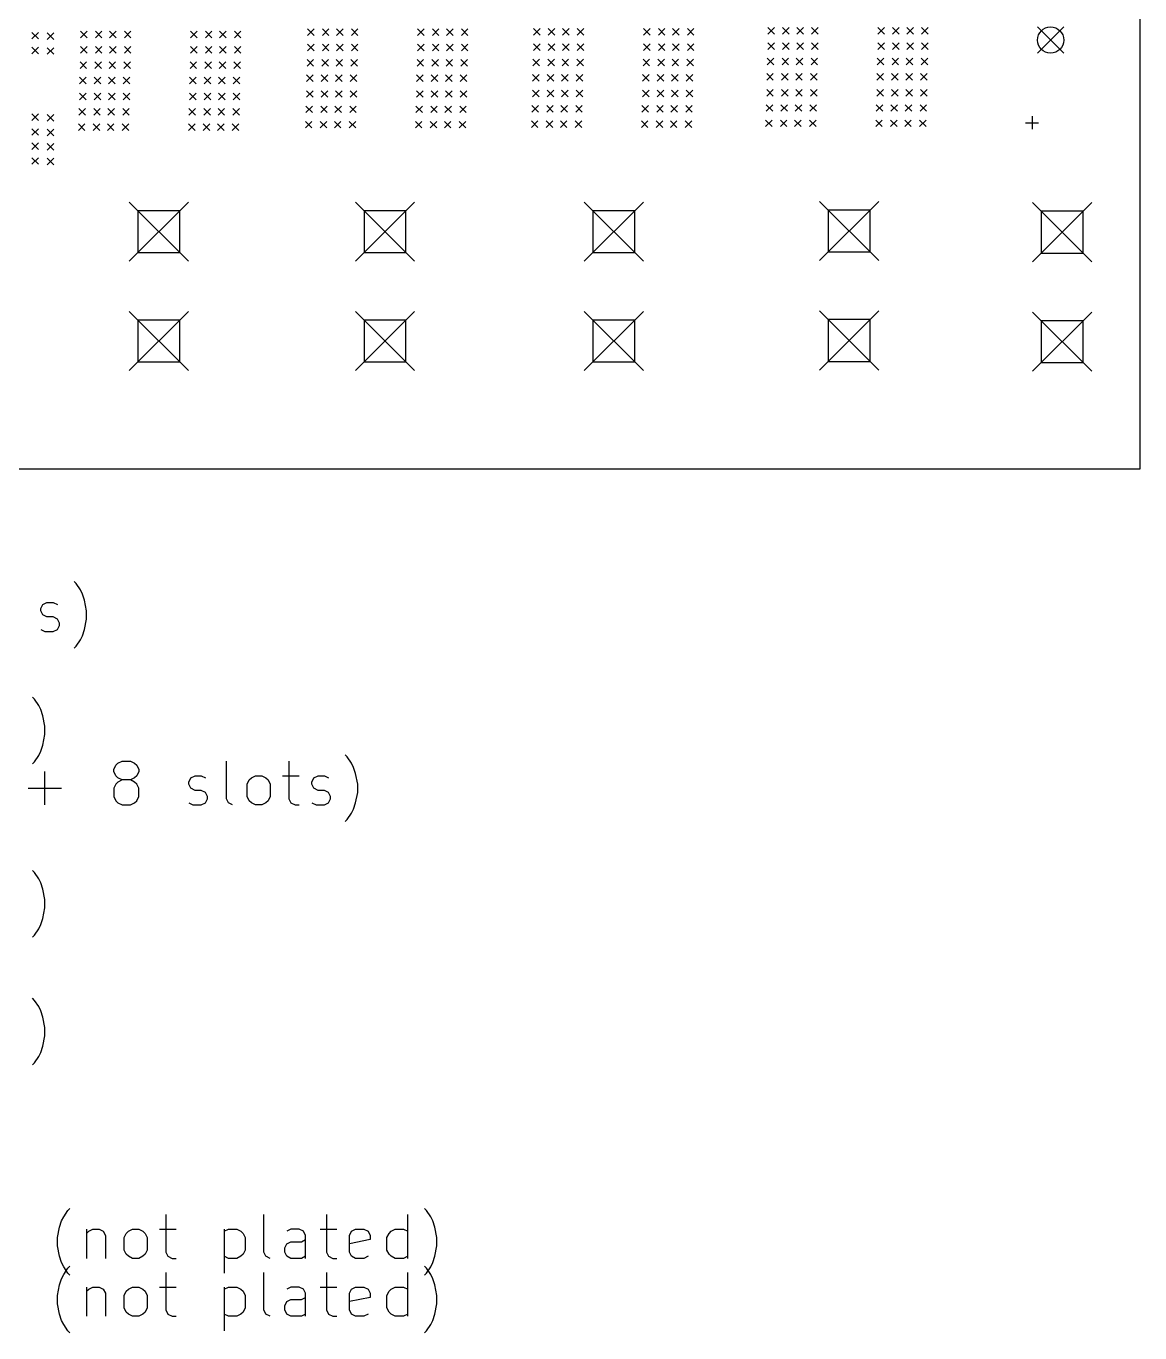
# Model space of a CAD drawing. Extents: x 148 to 250, y -219 to -100.
# Drawn here: x 199.1 to 250, y -219.5 to -159.8 of the extents above; entities that cross this region are included whole.
import ezdxf

# ---------------------------------------------------------------- set-up
doc = ezdxf.new("R2010")
doc.units = 0
doc.layers.add('BLACK', color=7, linetype='CONTINUOUS')

msp = doc.modelspace()

# ---------------------------------------------------------------- linework, layer by layer
at = {"layer": 'BLACK', "linetype": 'CONTINUOUS'}
for p, q in [((250, -100), (250, -180)), ((201.625, -160), (201.925, -160.3)), ((201.925, -160), (201.625, -160.3)), ((202.3, -160), (202.6, -160.3)), ((202.6, -160), (202.3, -160.3)), ((202.95, -160), (203.25, -160.3)), ((203.25, -160), (202.95, -160.3)), ((203.625, -160), (203.925, -160.3)), ((203.925, -160), (203.625, -160.3)), ((206.65, -160), (206.95, -160.3)), ((206.95, -160), (206.65, -160.3)), ((207.325, -160), (207.625, -160.3)), ((207.625, -160), (207.325, -160.3)), ((207.975, -160), (208.275, -160.3)), ((208.275, -160), (207.975, -160.3)), ((208.65, -160), (208.95, -160.3)), ((208.95, -160), (208.65, -160.3)), ((211.99, -159.89), (212.29, -160.19)), ((212.29, -159.89), (211.99, -160.19)), ((212.665, -159.89), (212.965, -160.19)), ((212.965, -159.89), (212.665, -160.19)), ((213.315, -159.89), (213.615, -160.19)), ((213.615, -159.89), (213.315, -160.19)), ((213.99, -159.89), (214.29, -160.19)), ((214.29, -159.89), (213.99, -160.19)), ((217.015, -159.89), (217.315, -160.19)), ((217.315, -159.89), (217.015, -160.19)), ((217.69, -159.89), (217.99, -160.19)), ((217.99, -159.89), (217.69, -160.19)), ((218.34, -159.89), (218.64, -160.19)), ((218.64, -159.89), (218.34, -160.19)), ((219.015, -159.89), (219.315, -160.19)), ((219.315, -159.89), (219.015, -160.19)), ((222.31, -159.87), (222.61, -160.17)), ((222.61, -159.87), (222.31, -160.17)), ((222.985, -159.87), (223.285, -160.17)), ((223.285, -159.87), (222.985, -160.17)), ((223.635, -159.87), (223.935, -160.17)), ((223.935, -159.87), (223.635, -160.17)), ((224.31, -159.87), (224.61, -160.17)), ((224.61, -159.87), (224.31, -160.17)), ((227.335, -159.87), (227.635, -160.17)), ((227.635, -159.87), (227.335, -160.17)), ((228.01, -159.87), (228.31, -160.17)), ((228.31, -159.87), (228.01, -160.17)), ((228.66, -159.87), (228.96, -160.17)), ((228.96, -159.87), (228.66, -160.17)), ((229.335, -159.87), (229.635, -160.17)), ((229.635, -159.87), (229.335, -160.17)), ((233.01, -159.83), (233.31, -160.13)), ((233.31, -159.83), (233.01, -160.13)), ((233.685, -159.83), (233.985, -160.13)), ((233.985, -159.83), (233.685, -160.13)), ((234.335, -159.83), (234.635, -160.13)), ((234.635, -159.83), (234.335, -160.13)), ((235.01, -159.83), (235.31, -160.13)), ((235.31, -159.83), (235.01, -160.13)), ((238.035, -159.83), (238.335, -160.13)), ((238.335, -159.83), (238.035, -160.13)), ((238.71, -159.83), (239.01, -160.13)), ((239.01, -159.83), (238.71, -160.13)), ((239.36, -159.83), (239.66, -160.13)), ((239.66, -159.83), (239.36, -160.13)), ((240.035, -159.83), (240.335, -160.13)), ((240.335, -159.83), (240.035, -160.13)), ((245.325, -159.8), (246.525, -161)), ((246.525, -159.8), (245.325, -161)), ((199.4, -160.05), (199.7, -160.35)), ((199.7, -160.05), (199.4, -160.35)), ((200.1, -160.075), (200.4, -160.375)), ((200.4, -160.075), (200.1, -160.375)), ((211.99, -160.59), (212.29, -160.89)), ((212.29, -160.59), (211.99, -160.89)), ((212.665, -160.59), (212.965, -160.89)), ((212.965, -160.59), (212.665, -160.89)), ((213.315, -160.59), (213.615, -160.89)), ((213.615, -160.59), (213.315, -160.89)), ((213.99, -160.59), (214.29, -160.89)), ((214.29, -160.59), (213.99, -160.89)), ((217.015, -160.59), (217.315, -160.89)), ((217.315, -160.59), (217.015, -160.89)), ((217.69, -160.59), (217.99, -160.89)), ((217.99, -160.59), (217.69, -160.89)), ((218.34, -160.59), (218.64, -160.89)), ((218.64, -160.59), (218.34, -160.89)), ((219.015, -160.59), (219.315, -160.89)), ((219.315, -160.59), (219.015, -160.89)), ((222.31, -160.57), (222.61, -160.87)), ((222.61, -160.57), (222.31, -160.87)), ((222.985, -160.57), (223.285, -160.87)), ((223.285, -160.57), (222.985, -160.87)), ((223.635, -160.57), (223.935, -160.87)), ((223.935, -160.57), (223.635, -160.87)), ((224.31, -160.57), (224.61, -160.87)), ((224.61, -160.57), (224.31, -160.87)), ((227.335, -160.57), (227.635, -160.87)), ((227.635, -160.57), (227.335, -160.87)), ((228.01, -160.57), (228.31, -160.87)), ((228.31, -160.57), (228.01, -160.87)), ((228.66, -160.57), (228.96, -160.87)), ((228.96, -160.57), (228.66, -160.87)), ((229.335, -160.57), (229.635, -160.87)), ((229.635, -160.57), (229.335, -160.87)), ((233.01, -160.53), (233.31, -160.83)), ((233.31, -160.53), (233.01, -160.83)), ((233.685, -160.53), (233.985, -160.83)), ((233.985, -160.53), (233.685, -160.83)), ((234.335, -160.53), (234.635, -160.83)), ((234.635, -160.53), (234.335, -160.83)), ((235.01, -160.53), (235.31, -160.83)), ((235.31, -160.53), (235.01, -160.83)), ((238.035, -160.53), (238.335, -160.83)), ((238.335, -160.53), (238.035, -160.83)), ((238.71, -160.53), (239.01, -160.83)), ((239.01, -160.53), (238.71, -160.83)), ((239.36, -160.53), (239.66, -160.83)), ((239.66, -160.53), (239.36, -160.83)), ((240.035, -160.53), (240.335, -160.83)), ((240.335, -160.53), (240.035, -160.83)), ((199.4, -160.725), (199.7, -161.025)), ((199.7, -160.725), (199.4, -161.025)), ((200.1, -160.75), (200.4, -161.05)), ((200.4, -160.75), (200.1, -161.05)), ((201.625, -160.7), (201.925, -161)), ((201.925, -160.7), (201.625, -161)), ((202.3, -160.7), (202.6, -161)), ((202.6, -160.7), (202.3, -161)), ((202.95, -160.7), (203.25, -161)), ((203.25, -160.7), (202.95, -161)), ((203.625, -160.7), (203.925, -161)), ((203.925, -160.7), (203.625, -161)), ((206.65, -160.7), (206.95, -161)), ((206.95, -160.7), (206.65, -161)), ((207.325, -160.7), (207.625, -161)), ((207.625, -160.7), (207.325, -161)), ((207.975, -160.7), (208.275, -161)), ((208.275, -160.7), (207.975, -161)), ((208.65, -160.7), (208.95, -161)), ((208.95, -160.7), (208.65, -161)), ((201.6, -161.4), (201.9, -161.7)), ((201.9, -161.4), (201.6, -161.7)), ((202.275, -161.4), (202.575, -161.7)), ((202.575, -161.4), (202.275, -161.7)), ((202.925, -161.4), (203.225, -161.7)), ((203.225, -161.4), (202.925, -161.7)), ((203.6, -161.4), (203.9, -161.7)), ((203.9, -161.4), (203.6, -161.7)), ((206.625, -161.4), (206.925, -161.7)), ((206.925, -161.4), (206.625, -161.7)), ((207.3, -161.4), (207.6, -161.7)), ((207.6, -161.4), (207.3, -161.7)), ((207.95, -161.4), (208.25, -161.7)), ((208.25, -161.4), (207.95, -161.7)), ((208.625, -161.4), (208.925, -161.7)), ((208.925, -161.4), (208.625, -161.7)), ((211.965, -161.29), (212.265, -161.59)), ((212.265, -161.29), (211.965, -161.59)), ((212.64, -161.29), (212.94, -161.59)), ((212.94, -161.29), (212.64, -161.59)), ((213.29, -161.29), (213.59, -161.59)), ((213.59, -161.29), (213.29, -161.59)), ((213.965, -161.29), (214.265, -161.59)), ((214.265, -161.29), (213.965, -161.59)), ((216.99, -161.29), (217.29, -161.59)), ((217.29, -161.29), (216.99, -161.59)), ((217.665, -161.29), (217.965, -161.59)), ((217.965, -161.29), (217.665, -161.59)), ((218.315, -161.29), (218.615, -161.59)), ((218.615, -161.29), (218.315, -161.59)), ((218.99, -161.29), (219.29, -161.59)), ((219.29, -161.29), (218.99, -161.59)), ((222.285, -161.27), (222.585, -161.57)), ((222.585, -161.27), (222.285, -161.57)), ((222.96, -161.27), (223.26, -161.57)), ((223.26, -161.27), (222.96, -161.57)), ((223.61, -161.27), (223.91, -161.57)), ((223.91, -161.27), (223.61, -161.57)), ((224.285, -161.27), (224.585, -161.57)), ((224.585, -161.27), (224.285, -161.57)), ((227.31, -161.27), (227.61, -161.57)), ((227.61, -161.27), (227.31, -161.57)), ((227.985, -161.27), (228.285, -161.57)), ((228.285, -161.27), (227.985, -161.57)), ((228.635, -161.27), (228.935, -161.57)), ((228.935, -161.27), (228.635, -161.57)), ((229.31, -161.27), (229.61, -161.57)), ((229.61, -161.27), (229.31, -161.57)), ((232.985, -161.23), (233.285, -161.53)), ((233.285, -161.23), (232.985, -161.53)), ((233.66, -161.23), (233.96, -161.53)), ((233.96, -161.23), (233.66, -161.53)), ((234.31, -161.23), (234.61, -161.53)), ((234.61, -161.23), (234.31, -161.53)), ((234.985, -161.23), (235.285, -161.53)), ((235.285, -161.23), (234.985, -161.53)), ((238.01, -161.23), (238.31, -161.53)), ((238.31, -161.23), (238.01, -161.53)), ((238.685, -161.23), (238.985, -161.53)), ((238.985, -161.23), (238.685, -161.53)), ((239.335, -161.23), (239.635, -161.53)), ((239.635, -161.23), (239.335, -161.53)), ((240.01, -161.23), (240.31, -161.53)), ((240.31, -161.23), (240.01, -161.53)), ((201.575, -162.1), (201.875, -162.4)), ((201.875, -162.1), (201.575, -162.4)), ((202.25, -162.1), (202.55, -162.4)), ((202.55, -162.1), (202.25, -162.4)), ((202.9, -162.1), (203.2, -162.4)), ((203.2, -162.1), (202.9, -162.4)), ((203.575, -162.1), (203.875, -162.4)), ((203.875, -162.1), (203.575, -162.4)), ((206.6, -162.1), (206.9, -162.4)), ((206.9, -162.1), (206.6, -162.4)), ((207.275, -162.1), (207.575, -162.4)), ((207.575, -162.1), (207.275, -162.4)), ((207.925, -162.1), (208.225, -162.4)), ((208.225, -162.1), (207.925, -162.4)), ((208.6, -162.1), (208.9, -162.4)), ((208.9, -162.1), (208.6, -162.4)), ((211.94, -161.99), (212.24, -162.29)), ((212.24, -161.99), (211.94, -162.29)), ((212.615, -161.99), (212.915, -162.29)), ((212.915, -161.99), (212.615, -162.29)), ((213.265, -161.99), (213.565, -162.29)), ((213.565, -161.99), (213.265, -162.29)), ((213.94, -161.99), (214.24, -162.29)), ((214.24, -161.99), (213.94, -162.29)), ((216.965, -161.99), (217.265, -162.29)), ((217.265, -161.99), (216.965, -162.29)), ((217.64, -161.99), (217.94, -162.29)), ((217.94, -161.99), (217.64, -162.29)), ((218.29, -161.99), (218.59, -162.29)), ((218.59, -161.99), (218.29, -162.29)), ((218.965, -161.99), (219.265, -162.29)), ((219.265, -161.99), (218.965, -162.29)), ((222.26, -161.97), (222.56, -162.27)), ((222.56, -161.97), (222.26, -162.27)), ((222.935, -161.97), (223.235, -162.27)), ((223.235, -161.97), (222.935, -162.27)), ((223.585, -161.97), (223.885, -162.27)), ((223.885, -161.97), (223.585, -162.27)), ((224.26, -161.97), (224.56, -162.27)), ((224.56, -161.97), (224.26, -162.27)), ((227.285, -161.97), (227.585, -162.27)), ((227.585, -161.97), (227.285, -162.27)), ((227.96, -161.97), (228.26, -162.27)), ((228.26, -161.97), (227.96, -162.27)), ((228.61, -161.97), (228.91, -162.27)), ((228.91, -161.97), (228.61, -162.27)), ((229.285, -161.97), (229.585, -162.27)), ((229.585, -161.97), (229.285, -162.27)), ((232.96, -161.93), (233.26, -162.23)), ((233.26, -161.93), (232.96, -162.23)), ((233.635, -161.93), (233.935, -162.23)), ((233.935, -161.93), (233.635, -162.23)), ((234.285, -161.93), (234.585, -162.23)), ((234.585, -161.93), (234.285, -162.23)), ((234.96, -161.93), (235.26, -162.23)), ((235.26, -161.93), (234.96, -162.23)), ((237.985, -161.93), (238.285, -162.23)), ((238.285, -161.93), (237.985, -162.23)), ((238.66, -161.93), (238.96, -162.23)), ((238.96, -161.93), (238.66, -162.23)), ((239.31, -161.93), (239.61, -162.23)), ((239.61, -161.93), (239.31, -162.23)), ((239.985, -161.93), (240.285, -162.23)), ((240.285, -161.93), (239.985, -162.23)), ((201.575, -162.825), (201.875, -163.125)), ((201.875, -162.825), (201.575, -163.125)), ((202.25, -162.825), (202.55, -163.125)), ((202.55, -162.825), (202.25, -163.125)), ((202.9, -162.825), (203.2, -163.125)), ((203.2, -162.825), (202.9, -163.125)), ((203.575, -162.825), (203.875, -163.125)), ((203.875, -162.825), (203.575, -163.125)), ((206.6, -162.825), (206.9, -163.125)), ((206.9, -162.825), (206.6, -163.125)), ((207.275, -162.825), (207.575, -163.125)), ((207.575, -162.825), (207.275, -163.125)), ((207.925, -162.825), (208.225, -163.125)), ((208.225, -162.825), (207.925, -163.125)), ((208.6, -162.825), (208.9, -163.125)), ((208.9, -162.825), (208.6, -163.125)), ((211.94, -162.715), (212.24, -163.015)), ((212.24, -162.715), (211.94, -163.015)), ((212.615, -162.715), (212.915, -163.015)), ((212.915, -162.715), (212.615, -163.015)), ((213.265, -162.715), (213.565, -163.015)), ((213.565, -162.715), (213.265, -163.015)), ((213.94, -162.715), (214.24, -163.015)), ((214.24, -162.715), (213.94, -163.015)), ((216.965, -162.715), (217.265, -163.015)), ((217.265, -162.715), (216.965, -163.015)), ((217.64, -162.715), (217.94, -163.015)), ((217.94, -162.715), (217.64, -163.015)), ((218.29, -162.715), (218.59, -163.015)), ((218.59, -162.715), (218.29, -163.015)), ((218.965, -162.715), (219.265, -163.015)), ((219.265, -162.715), (218.965, -163.015)), ((222.26, -162.695), (222.56, -162.995)), ((222.56, -162.695), (222.26, -162.995)), ((222.935, -162.695), (223.235, -162.995)), ((223.235, -162.695), (222.935, -162.995)), ((223.585, -162.695), (223.885, -162.995)), ((223.885, -162.695), (223.585, -162.995)), ((224.26, -162.695), (224.56, -162.995)), ((224.56, -162.695), (224.26, -162.995)), ((227.285, -162.695), (227.585, -162.995)), ((227.585, -162.695), (227.285, -162.995)), ((227.96, -162.695), (228.26, -162.995)), ((228.26, -162.695), (227.96, -162.995)), ((228.61, -162.695), (228.91, -162.995)), ((228.91, -162.695), (228.61, -162.995)), ((229.285, -162.695), (229.585, -162.995)), ((229.585, -162.695), (229.285, -162.995)), ((232.96, -162.655), (233.26, -162.955)), ((233.26, -162.655), (232.96, -162.955)), ((233.635, -162.655), (233.935, -162.955)), ((233.935, -162.655), (233.635, -162.955)), ((234.285, -162.655), (234.585, -162.955)), ((234.585, -162.655), (234.285, -162.955)), ((234.96, -162.655), (235.26, -162.955)), ((235.26, -162.655), (234.96, -162.955)), ((237.985, -162.655), (238.285, -162.955)), ((238.285, -162.655), (237.985, -162.955)), ((238.66, -162.655), (238.96, -162.955)), ((238.96, -162.655), (238.66, -162.955)), ((239.31, -162.655), (239.61, -162.955)), ((239.61, -162.655), (239.31, -162.955)), ((239.985, -162.655), (240.285, -162.955)), ((240.285, -162.655), (239.985, -162.955)), ((201.55, -163.525), (201.85, -163.825)), ((201.85, -163.525), (201.55, -163.825)), ((202.225, -163.525), (202.525, -163.825)), ((202.525, -163.525), (202.225, -163.825)), ((202.875, -163.525), (203.175, -163.825)), ((203.175, -163.525), (202.875, -163.825)), ((203.55, -163.525), (203.85, -163.825)), ((203.85, -163.525), (203.55, -163.825)), ((206.575, -163.525), (206.875, -163.825)), ((206.875, -163.525), (206.575, -163.825)), ((207.25, -163.525), (207.55, -163.825)), ((207.55, -163.525), (207.25, -163.825)), ((207.9, -163.525), (208.2, -163.825)), ((208.2, -163.525), (207.9, -163.825)), ((208.575, -163.525), (208.875, -163.825)), ((208.875, -163.525), (208.575, -163.825)), ((211.915, -163.415), (212.215, -163.715)), ((212.215, -163.415), (211.915, -163.715)), ((212.59, -163.415), (212.89, -163.715)), ((212.89, -163.415), (212.59, -163.715)), ((213.24, -163.415), (213.54, -163.715)), ((213.54, -163.415), (213.24, -163.715)), ((213.915, -163.415), (214.215, -163.715)), ((214.215, -163.415), (213.915, -163.715)), ((216.94, -163.415), (217.24, -163.715)), ((217.24, -163.415), (216.94, -163.715)), ((217.615, -163.415), (217.915, -163.715)), ((217.915, -163.415), (217.615, -163.715)), ((218.265, -163.415), (218.565, -163.715)), ((218.565, -163.415), (218.265, -163.715)), ((218.94, -163.415), (219.24, -163.715)), ((219.24, -163.415), (218.94, -163.715)), ((222.235, -163.395), (222.535, -163.695)), ((222.535, -163.395), (222.235, -163.695)), ((222.91, -163.395), (223.21, -163.695)), ((223.21, -163.395), (222.91, -163.695)), ((223.56, -163.395), (223.86, -163.695)), ((223.86, -163.395), (223.56, -163.695)), ((224.235, -163.395), (224.535, -163.695)), ((224.535, -163.395), (224.235, -163.695)), ((227.26, -163.395), (227.56, -163.695)), ((227.56, -163.395), (227.26, -163.695)), ((227.935, -163.395), (228.235, -163.695)), ((228.235, -163.395), (227.935, -163.695)), ((228.585, -163.395), (228.885, -163.695)), ((228.885, -163.395), (228.585, -163.695)), ((229.26, -163.395), (229.56, -163.695)), ((229.56, -163.395), (229.26, -163.695)), ((232.935, -163.355), (233.235, -163.655)), ((233.235, -163.355), (232.935, -163.655)), ((233.61, -163.355), (233.91, -163.655)), ((233.91, -163.355), (233.61, -163.655)), ((234.26, -163.355), (234.56, -163.655)), ((234.56, -163.355), (234.26, -163.655)), ((234.935, -163.355), (235.235, -163.655)), ((235.235, -163.355), (234.935, -163.655)), ((237.96, -163.355), (238.26, -163.655)), ((238.26, -163.355), (237.96, -163.655)), ((238.635, -163.355), (238.935, -163.655)), ((238.935, -163.355), (238.635, -163.655)), ((239.285, -163.355), (239.585, -163.655)), ((239.585, -163.355), (239.285, -163.655)), ((239.96, -163.355), (240.26, -163.655)), ((240.26, -163.355), (239.96, -163.655)), ((199.4, -163.775), (199.7, -164.075)), ((199.7, -163.775), (199.4, -164.075)), ((200.1, -163.8), (200.4, -164.1)), ((200.4, -163.8), (200.1, -164.1)), ((211.89, -164.115), (212.19, -164.415)), ((212.19, -164.115), (211.89, -164.415)), ((212.565, -164.115), (212.865, -164.415)), ((212.865, -164.115), (212.565, -164.415)), ((213.215, -164.115), (213.515, -164.415)), ((213.515, -164.115), (213.215, -164.415)), ((213.89, -164.115), (214.19, -164.415)), ((214.19, -164.115), (213.89, -164.415)), ((216.915, -164.115), (217.215, -164.415)), ((217.215, -164.115), (216.915, -164.415)), ((217.59, -164.115), (217.89, -164.415)), ((217.89, -164.115), (217.59, -164.415)), ((218.24, -164.115), (218.54, -164.415)), ((218.54, -164.115), (218.24, -164.415)), ((218.915, -164.115), (219.215, -164.415)), ((219.215, -164.115), (218.915, -164.415)), ((222.21, -164.095), (222.51, -164.395)), ((222.51, -164.095), (222.21, -164.395)), ((222.885, -164.095), (223.185, -164.395)), ((223.185, -164.095), (222.885, -164.395)), ((223.535, -164.095), (223.835, -164.395)), ((223.835, -164.095), (223.535, -164.395)), ((224.21, -164.095), (224.51, -164.395)), ((224.51, -164.095), (224.21, -164.395)), ((227.235, -164.095), (227.535, -164.395)), ((227.535, -164.095), (227.235, -164.395)), ((227.91, -164.095), (228.21, -164.395)), ((228.21, -164.095), (227.91, -164.395)), ((228.56, -164.095), (228.86, -164.395)), ((228.86, -164.095), (228.56, -164.395)), ((229.235, -164.095), (229.535, -164.395)), ((229.535, -164.095), (229.235, -164.395)), ((232.91, -164.055), (233.21, -164.355)), ((233.21, -164.055), (232.91, -164.355)), ((233.585, -164.055), (233.885, -164.355)), ((233.885, -164.055), (233.585, -164.355)), ((234.235, -164.055), (234.535, -164.355)), ((234.535, -164.055), (234.235, -164.355)), ((234.91, -164.055), (235.21, -164.355)), ((235.21, -164.055), (234.91, -164.355)), ((237.935, -164.055), (238.235, -164.355)), ((238.235, -164.055), (237.935, -164.355)), ((238.61, -164.055), (238.91, -164.355)), ((238.91, -164.055), (238.61, -164.355)), ((239.26, -164.055), (239.56, -164.355)), ((239.56, -164.055), (239.26, -164.355)), ((239.935, -164.055), (240.235, -164.355)), ((240.235, -164.055), (239.935, -164.355)), ((244.775, -164.175), (245.375, -164.175)), ((245.075, -163.875), (245.075, -164.475)), ((199.4, -164.45), (199.7, -164.75)), ((199.7, -164.45), (199.4, -164.75)), ((200.1, -164.475), (200.4, -164.775)), ((200.4, -164.475), (200.1, -164.775)), ((201.525, -164.225), (201.825, -164.525)), ((201.825, -164.225), (201.525, -164.525)), ((202.2, -164.225), (202.5, -164.525)), ((202.5, -164.225), (202.2, -164.525)), ((202.85, -164.225), (203.15, -164.525)), ((203.15, -164.225), (202.85, -164.525)), ((203.525, -164.225), (203.825, -164.525)), ((203.825, -164.225), (203.525, -164.525)), ((206.55, -164.225), (206.85, -164.525)), ((206.85, -164.225), (206.55, -164.525)), ((207.225, -164.225), (207.525, -164.525)), ((207.525, -164.225), (207.225, -164.525)), ((207.875, -164.225), (208.175, -164.525)), ((208.175, -164.225), (207.875, -164.525)), ((208.55, -164.225), (208.85, -164.525)), ((208.85, -164.225), (208.55, -164.525)), ((199.4, -165.1), (199.7, -165.4)), ((199.7, -165.1), (199.4, -165.4)), ((200.1, -165.125), (200.4, -165.425)), ((200.4, -165.125), (200.1, -165.425)), ((199.4, -165.775), (199.7, -166.075)), ((199.7, -165.775), (199.4, -166.075)), ((200.1, -165.8), (200.4, -166.1)), ((200.4, -165.8), (200.1, -166.1)), ((203.85, -167.8), (206.55, -170.5)), ((206.55, -167.8), (203.85, -170.5)), ((206.155, -168.195), (204.245, -168.195)), ((204.245, -168.195), (204.245, -170.105)), ((206.155, -170.105), (206.155, -168.195)), ((214.175, -167.8), (216.875, -170.5)), ((216.875, -167.8), (214.175, -170.5)), ((216.48, -168.195), (214.57, -168.195)), ((214.57, -168.195), (214.57, -170.105)), ((216.48, -170.105), (216.48, -168.195)), ((224.625, -167.8), (227.325, -170.5)), ((227.325, -167.8), (224.625, -170.5)), ((226.93, -168.195), (225.02, -168.195)), ((225.02, -168.195), (225.02, -170.105)), ((226.93, -170.105), (226.93, -168.195)), ((235.375, -167.775), (238.075, -170.475)), ((238.075, -167.775), (235.375, -170.475)), ((237.68, -168.17), (235.77, -168.17)), ((235.77, -168.17), (235.77, -170.08)), ((237.68, -170.08), (237.68, -168.17)), ((245.1, -167.825), (247.8, -170.525)), ((247.8, -167.825), (245.1, -170.525)), ((247.405, -168.22), (245.495, -168.22)), ((245.495, -168.22), (245.495, -170.13)), ((247.405, -170.13), (247.405, -168.22)), ((204.245, -170.105), (206.155, -170.105)), ((214.57, -170.105), (216.48, -170.105)), ((225.02, -170.105), (226.93, -170.105)), ((235.77, -170.08), (237.68, -170.08)), ((245.495, -170.13), (247.405, -170.13)), ((203.85, -172.8), (206.55, -175.5)), ((206.55, -172.8), (203.85, -175.5)), ((214.175, -172.8), (216.875, -175.5)), ((216.875, -172.8), (214.175, -175.5)), ((224.625, -172.8), (227.325, -175.5)), ((227.325, -172.8), (224.625, -175.5)), ((235.375, -172.775), (238.075, -175.475)), ((238.075, -172.775), (235.375, -175.475)), ((245.1, -172.825), (247.8, -175.525)), ((247.8, -172.825), (245.1, -175.525)), ((206.155, -173.195), (204.245, -173.195)), ((204.245, -173.195), (204.245, -175.105)), ((206.155, -175.105), (206.155, -173.195)), ((216.48, -173.195), (214.57, -173.195)), ((214.57, -173.195), (214.57, -175.105)), ((216.48, -175.105), (216.48, -173.195)), ((226.93, -173.195), (225.02, -173.195)), ((225.02, -173.195), (225.02, -175.105)), ((226.93, -175.105), (226.93, -173.195)), ((237.68, -173.17), (235.77, -173.17)), ((235.77, -173.17), (235.77, -175.08)), ((237.68, -175.08), (237.68, -173.17)), ((247.405, -173.22), (245.495, -173.22)), ((245.495, -173.22), (245.495, -175.13)), ((247.405, -175.13), (247.405, -173.22)), ((204.245, -175.105), (206.155, -175.105)), ((214.57, -175.105), (216.48, -175.105)), ((225.02, -175.105), (226.93, -175.105)), ((235.77, -175.08), (237.68, -175.08)), ((245.495, -175.13), (247.405, -175.13)), ((250, -180), (150, -180)), ((201.424, -185.235), (201.329, -185.14)), ((201.614, -185.52), (201.424, -185.235)), ((201.71, -185.711), (201.614, -185.52)), ((199.805, -186.378), (199.9, -186.187)), ((199.9, -186.187), (200.09, -186.092)), ((200.09, -186.092), (200.376, -186.092)), ((200.376, -186.092), (200.567, -186.187)), ((201.805, -185.997), (201.71, -185.711)), ((201.9, -186.473), (201.805, -185.997)), ((199.805, -186.473), (199.805, -186.378)), ((199.9, -186.663), (199.805, -186.473)), ((200.09, -186.759), (199.9, -186.663)), ((200.376, -186.759), (200.09, -186.759)), ((200.567, -186.854), (200.376, -186.759)), ((200.662, -187.044), (200.567, -186.854)), ((201.805, -187.33), (201.9, -186.854)), ((201.9, -186.854), (201.9, -186.473)), ((199.805, -187.33), (199.995, -187.425)), ((199.995, -187.425), (200.376, -187.425)), ((200.376, -187.425), (200.567, -187.33)), ((200.567, -187.33), (200.662, -187.14)), ((200.662, -187.14), (200.662, -187.044)), ((201.71, -187.616), (201.805, -187.33)), ((201.424, -188.092), (201.614, -187.806)), ((201.614, -187.806), (201.71, -187.616)), ((201.329, -188.187), (201.424, -188.092)), ((199.519, -190.515), (199.424, -190.42)), ((199.71, -190.8), (199.519, -190.515)), ((199.805, -190.991), (199.71, -190.8)), ((199.9, -191.277), (199.805, -190.991)), ((199.995, -191.753), (199.9, -191.277)), ((199.9, -192.61), (199.995, -192.134)), ((199.995, -192.134), (199.995, -191.753)), ((199.805, -192.896), (199.9, -192.61)), ((199.424, -193.467), (199.519, -193.372)), ((199.519, -193.372), (199.71, -193.086)), ((199.71, -193.086), (199.805, -192.896)), ((203.233, -193.536), (203.329, -193.44)), ((203.329, -193.44), (203.519, -193.345)), ((203.519, -193.345), (203.9, -193.345)), ((203.9, -193.345), (204.09, -193.44)), ((204.09, -193.44), (204.186, -193.536)), ((208.281, -195.06), (208.281, -193.345)), ((211.138, -193.345), (211.138, -195.06)), ((213.805, -193.155), (213.71, -193.06)), ((213.995, -193.44), (213.805, -193.155)), ((214.09, -193.631), (213.995, -193.44)), ((199.995, -195.345), (199.995, -193.821)), ((203.138, -193.726), (203.233, -193.536)), ((203.138, -193.821), (203.138, -193.726)), ((203.233, -194.012), (203.138, -193.821)), ((203.329, -194.107), (203.233, -194.012)), ((204.186, -194.012), (204.09, -194.107)), ((204.186, -193.536), (204.281, -193.726)), ((204.281, -193.821), (204.186, -194.012)), ((204.281, -193.726), (204.281, -193.821)), ((206.662, -194.107), (206.852, -194.012)), ((206.852, -194.012), (207.138, -194.012)), ((207.138, -194.012), (207.329, -194.107)), ((209.424, -194.107), (209.614, -194.012)), ((209.614, -194.012), (209.9, -194.012)), ((209.9, -194.012), (210.09, -194.107)), ((210.852, -194.012), (211.614, -194.012)), ((212.281, -194.107), (212.471, -194.012)), ((212.471, -194.012), (212.757, -194.012)), ((212.757, -194.012), (212.948, -194.107)), ((214.186, -193.917), (214.09, -193.631)), ((214.281, -194.393), (214.186, -193.917)), ((199.233, -194.583), (200.757, -194.583)), ((203.233, -194.393), (203.138, -194.583)), ((203.138, -194.583), (203.138, -194.964)), ((203.329, -194.298), (203.233, -194.393)), ((203.519, -194.202), (203.329, -194.107)), ((203.519, -194.202), (203.329, -194.298)), ((203.9, -194.202), (203.519, -194.202)), ((204.09, -194.107), (203.9, -194.202)), ((204.09, -194.298), (203.9, -194.202)), ((204.186, -194.393), (204.09, -194.298)), ((204.281, -194.583), (204.186, -194.393)), ((204.281, -194.964), (204.281, -194.583)), ((206.567, -194.298), (206.662, -194.107)), ((206.567, -194.393), (206.567, -194.298)), ((206.662, -194.583), (206.567, -194.393)), ((206.852, -194.679), (206.662, -194.583)), ((209.233, -194.393), (209.329, -194.202)), ((209.233, -194.964), (209.233, -194.393)), ((209.329, -194.202), (209.424, -194.107)), ((210.09, -194.107), (210.186, -194.202)), ((210.186, -194.202), (210.281, -194.393)), ((210.281, -194.393), (210.281, -194.964)), ((212.186, -194.298), (212.281, -194.107)), ((212.186, -194.393), (212.186, -194.298)), ((212.281, -194.583), (212.186, -194.393)), ((212.471, -194.679), (212.281, -194.583)), ((214.281, -194.774), (214.281, -194.393)), ((203.138, -194.964), (203.233, -195.155)), ((203.233, -195.155), (203.329, -195.25)), ((204.09, -195.25), (204.186, -195.155)), ((204.186, -195.155), (204.281, -194.964)), ((207.138, -194.679), (206.852, -194.679)), ((207.329, -194.774), (207.138, -194.679)), ((207.424, -194.964), (207.329, -194.774)), ((207.329, -195.25), (207.424, -195.06)), ((207.424, -195.06), (207.424, -194.964)), ((208.376, -195.25), (208.281, -195.06)), ((209.329, -195.155), (209.233, -194.964)), ((209.424, -195.25), (209.329, -195.155)), ((210.186, -195.155), (210.09, -195.25)), ((210.281, -194.964), (210.186, -195.155)), ((211.138, -195.06), (211.233, -195.25)), ((212.757, -194.679), (212.471, -194.679)), ((212.948, -194.774), (212.757, -194.679)), ((213.043, -194.964), (212.948, -194.774)), ((212.948, -195.25), (213.043, -195.06)), ((213.043, -195.06), (213.043, -194.964)), ((214.186, -195.25), (214.281, -194.774)), ((203.329, -195.25), (203.519, -195.345)), ((203.519, -195.345), (203.9, -195.345)), ((203.9, -195.345), (204.09, -195.25)), ((206.567, -195.25), (206.757, -195.345)), ((206.757, -195.345), (207.138, -195.345)), ((207.138, -195.345), (207.329, -195.25)), ((208.567, -195.345), (208.376, -195.25)), ((209.614, -195.345), (209.424, -195.25)), ((209.9, -195.345), (209.614, -195.345)), ((210.09, -195.25), (209.9, -195.345)), ((211.233, -195.25), (211.424, -195.345)), ((211.424, -195.345), (211.614, -195.345)), ((212.186, -195.25), (212.376, -195.345)), ((212.376, -195.345), (212.757, -195.345)), ((212.757, -195.345), (212.948, -195.25)), ((213.805, -196.012), (213.995, -195.726)), ((213.995, -195.726), (214.09, -195.536)), ((214.09, -195.536), (214.186, -195.25)), ((213.71, -196.107), (213.805, -196.012)), ((199.519, -198.435), (199.424, -198.34)), ((199.71, -198.72), (199.519, -198.435)), ((199.805, -198.911), (199.71, -198.72)), ((199.9, -199.197), (199.805, -198.911)), ((199.995, -199.673), (199.9, -199.197)), ((199.995, -200.054), (199.995, -199.673)), ((199.805, -200.816), (199.9, -200.53)), ((199.9, -200.53), (199.995, -200.054)), ((199.519, -201.292), (199.71, -201.006)), ((199.71, -201.006), (199.805, -200.816)), ((199.424, -201.387), (199.519, -201.292)), ((199.519, -204.275), (199.424, -204.18)), ((199.71, -204.56), (199.519, -204.275)), ((199.805, -204.751), (199.71, -204.56)), ((199.9, -205.037), (199.805, -204.751)), ((199.995, -205.513), (199.9, -205.037)), ((199.9, -206.37), (199.995, -205.894)), ((199.995, -205.894), (199.995, -205.513)), ((199.805, -206.656), (199.9, -206.37)), ((199.424, -207.227), (199.519, -207.132)), ((199.519, -207.132), (199.71, -206.846)), ((199.71, -206.846), (199.805, -206.656)), ((200.757, -214.351), (200.852, -214.16)), ((200.852, -214.16), (201.043, -213.875)), ((201.043, -213.875), (201.138, -213.78)), ((205.519, -214.065), (205.519, -215.78)), ((209.995, -215.78), (209.995, -214.065)), ((212.852, -214.065), (212.852, -215.78)), ((216.567, -216.065), (216.567, -214.065)), ((217.424, -213.875), (217.329, -213.78)), ((217.614, -214.16), (217.424, -213.875)), ((217.71, -214.351), (217.614, -214.16)), ((200.567, -215.113), (200.662, -214.637)), ((200.662, -214.637), (200.757, -214.351)), ((201.9, -214.732), (201.9, -216.065)), ((201.9, -214.922), (201.995, -214.827)), ((201.995, -214.827), (202.186, -214.732)), ((202.186, -214.732), (202.471, -214.732)), ((202.471, -214.732), (202.662, -214.827)), ((202.662, -214.827), (202.757, -215.018)), ((203.614, -215.113), (203.71, -214.922)), ((203.71, -214.922), (203.805, -214.827)), ((203.805, -214.827), (203.995, -214.732)), ((203.995, -214.732), (204.281, -214.732)), ((204.281, -214.732), (204.471, -214.827)), ((204.471, -214.827), (204.567, -214.922)), ((204.567, -214.922), (204.662, -215.113)), ((205.233, -214.732), (205.995, -214.732)), ((208.186, -214.732), (208.186, -216.732)), ((208.186, -214.827), (208.376, -214.732)), ((208.376, -214.732), (208.757, -214.732)), ((208.757, -214.732), (208.948, -214.827)), ((208.948, -214.827), (209.043, -214.922)), ((209.043, -214.922), (209.138, -215.113)), ((211.233, -214.732), (211.043, -214.827)), ((211.614, -214.732), (211.233, -214.732)), ((211.805, -214.827), (211.614, -214.732)), ((211.9, -215.018), (211.805, -214.827)), ((212.567, -214.732), (213.329, -214.732)), ((213.9, -215.018), (213.995, -214.827)), ((213.995, -214.827), (214.186, -214.732)), ((214.186, -214.732), (214.567, -214.732)), ((214.567, -214.732), (214.757, -214.827)), ((214.757, -214.827), (214.852, -215.018)), ((215.614, -215.113), (215.71, -214.922)), ((215.71, -214.922), (215.805, -214.827)), ((215.805, -214.827), (215.995, -214.732)), ((215.995, -214.732), (216.376, -214.732)), ((216.376, -214.732), (216.567, -214.827)), ((217.805, -214.637), (217.71, -214.351)), ((217.9, -215.113), (217.805, -214.637)), ((200.567, -215.494), (200.567, -215.113)), ((200.662, -215.97), (200.567, -215.494)), ((202.757, -215.018), (202.757, -216.065)), ((203.614, -215.684), (203.614, -215.113)), ((204.662, -215.113), (204.662, -215.684)), ((209.138, -215.113), (209.138, -215.684)), ((210.948, -215.589), (211.043, -215.399)), ((211.043, -215.399), (211.233, -215.303)), ((211.233, -215.303), (211.71, -215.303)), ((211.71, -215.303), (211.9, -215.208)), ((211.9, -216.065), (211.9, -215.018)), ((213.9, -215.78), (213.9, -215.018)), ((214.852, -215.208), (213.9, -215.399)), ((214.852, -215.018), (214.852, -215.208)), ((215.614, -215.684), (215.614, -215.113)), ((217.805, -215.97), (217.9, -215.494)), ((217.9, -215.494), (217.9, -215.113)), ((200.757, -216.256), (200.662, -215.97)), ((203.71, -215.875), (203.614, -215.684)), ((203.805, -215.97), (203.71, -215.875)), ((203.995, -216.065), (203.805, -215.97)), ((204.281, -216.065), (203.995, -216.065)), ((204.471, -215.97), (204.281, -216.065)), ((204.567, -215.875), (204.471, -215.97)), ((204.662, -215.684), (204.567, -215.875)), ((205.519, -215.78), (205.614, -215.97)), ((205.614, -215.97), (205.805, -216.065)), ((205.805, -216.065), (205.995, -216.065)), ((208.376, -216.065), (208.186, -215.97)), ((208.757, -216.065), (208.376, -216.065)), ((208.948, -215.97), (208.757, -216.065)), ((209.043, -215.875), (208.948, -215.97)), ((209.138, -215.684), (209.043, -215.875)), ((210.09, -215.97), (209.995, -215.78)), ((210.281, -216.065), (210.09, -215.97)), ((210.948, -215.78), (210.948, -215.589)), ((211.043, -215.97), (210.948, -215.78)), ((211.233, -216.065), (211.043, -215.97)), ((211.71, -216.065), (211.233, -216.065)), ((211.9, -215.97), (211.71, -216.065)), ((212.852, -215.78), (212.948, -215.97)), ((212.948, -215.97), (213.138, -216.065)), ((213.138, -216.065), (213.329, -216.065)), ((213.995, -215.97), (213.9, -215.78)), ((214.186, -216.065), (213.995, -215.97)), ((214.567, -216.065), (214.186, -216.065)), ((214.757, -215.97), (214.567, -216.065)), ((215.71, -215.875), (215.614, -215.684)), ((215.805, -215.97), (215.71, -215.875)), ((215.995, -216.065), (215.805, -215.97)), ((216.376, -216.065), (215.995, -216.065)), ((216.567, -215.97), (216.376, -216.065)), ((217.71, -216.256), (217.805, -215.97)), ((200.852, -216.446), (200.757, -216.256)), ((201.043, -216.732), (200.852, -216.446)), ((200.852, -216.8), (201.043, -216.515)), ((201.043, -216.515), (201.138, -216.42)), ((205.519, -216.705), (205.519, -218.42)), ((209.995, -218.42), (209.995, -216.705)), ((212.852, -216.705), (212.852, -218.42)), ((216.567, -218.705), (216.567, -216.705)), ((217.424, -216.515), (217.329, -216.42)), ((217.424, -216.732), (217.614, -216.446)), ((217.614, -216.8), (217.424, -216.515)), ((217.614, -216.446), (217.71, -216.256)), ((200.567, -217.753), (200.662, -217.277)), ((200.662, -217.277), (200.757, -216.991)), ((200.757, -216.991), (200.852, -216.8)), ((201.138, -216.827), (201.043, -216.732)), ((217.329, -216.827), (217.424, -216.732)), ((217.71, -216.991), (217.614, -216.8)), ((217.805, -217.277), (217.71, -216.991)), ((217.9, -217.753), (217.805, -217.277)), ((200.567, -218.134), (200.567, -217.753)), ((201.9, -217.372), (201.9, -218.705)), ((201.9, -217.562), (201.995, -217.467)), ((201.995, -217.467), (202.186, -217.372)), ((202.186, -217.372), (202.471, -217.372)), ((202.471, -217.372), (202.662, -217.467)), ((202.662, -217.467), (202.757, -217.658)), ((202.757, -217.658), (202.757, -218.705)), ((203.614, -217.753), (203.71, -217.562)), ((203.614, -218.324), (203.614, -217.753)), ((203.71, -217.562), (203.805, -217.467)), ((203.805, -217.467), (203.995, -217.372)), ((203.995, -217.372), (204.281, -217.372)), ((204.281, -217.372), (204.471, -217.467)), ((204.471, -217.467), (204.567, -217.562)), ((204.567, -217.562), (204.662, -217.753)), ((204.662, -217.753), (204.662, -218.324)), ((205.233, -217.372), (205.995, -217.372)), ((208.186, -217.372), (208.186, -219.372)), ((208.186, -217.467), (208.376, -217.372)), ((208.376, -217.372), (208.757, -217.372)), ((208.757, -217.372), (208.948, -217.467)), ((208.948, -217.467), (209.043, -217.562)), ((209.043, -217.562), (209.138, -217.753)), ((209.138, -217.753), (209.138, -218.324)), ((211.233, -217.372), (211.043, -217.467)), ((211.614, -217.372), (211.233, -217.372)), ((211.805, -217.467), (211.614, -217.372)), ((211.71, -217.943), (211.9, -217.848)), ((211.9, -217.658), (211.805, -217.467)), ((211.9, -218.705), (211.9, -217.658)), ((212.567, -217.372), (213.329, -217.372)), ((213.9, -217.658), (213.995, -217.467)), ((213.9, -218.42), (213.9, -217.658)), ((214.852, -217.848), (213.9, -218.039)), ((213.995, -217.467), (214.186, -217.372)), ((214.186, -217.372), (214.567, -217.372)), ((214.567, -217.372), (214.757, -217.467)), ((214.757, -217.467), (214.852, -217.658)), ((214.852, -217.658), (214.852, -217.848)), ((215.614, -217.753), (215.71, -217.562)), ((215.614, -218.324), (215.614, -217.753)), ((215.71, -217.562), (215.805, -217.467)), ((215.805, -217.467), (215.995, -217.372)), ((215.995, -217.372), (216.376, -217.372)), ((216.376, -217.372), (216.567, -217.467)), ((217.9, -218.134), (217.9, -217.753)), ((200.662, -218.61), (200.567, -218.134)), ((203.71, -218.515), (203.614, -218.324)), ((203.805, -218.61), (203.71, -218.515)), ((204.567, -218.515), (204.471, -218.61)), ((204.662, -218.324), (204.567, -218.515)), ((205.519, -218.42), (205.614, -218.61)), ((209.043, -218.515), (208.948, -218.61)), ((209.138, -218.324), (209.043, -218.515)), ((210.09, -218.61), (209.995, -218.42)), ((210.948, -218.229), (211.043, -218.039)), ((210.948, -218.42), (210.948, -218.229)), ((211.043, -218.61), (210.948, -218.42)), ((211.043, -218.039), (211.233, -217.943)), ((211.233, -217.943), (211.71, -217.943)), ((212.852, -218.42), (212.948, -218.61)), ((213.995, -218.61), (213.9, -218.42)), ((215.71, -218.515), (215.614, -218.324)), ((215.805, -218.61), (215.71, -218.515)), ((217.805, -218.61), (217.9, -218.134)), ((200.757, -218.896), (200.662, -218.61)), ((200.852, -219.086), (200.757, -218.896)), ((201.043, -219.372), (200.852, -219.086)), ((203.995, -218.705), (203.805, -218.61)), ((204.281, -218.705), (203.995, -218.705)), ((204.471, -218.61), (204.281, -218.705)), ((205.614, -218.61), (205.805, -218.705)), ((205.805, -218.705), (205.995, -218.705)), ((208.376, -218.705), (208.186, -218.61)), ((208.757, -218.705), (208.376, -218.705)), ((208.948, -218.61), (208.757, -218.705)), ((210.281, -218.705), (210.09, -218.61)), ((211.233, -218.705), (211.043, -218.61)), ((211.71, -218.705), (211.233, -218.705)), ((211.9, -218.61), (211.71, -218.705)), ((212.948, -218.61), (213.138, -218.705)), ((213.138, -218.705), (213.329, -218.705)), ((214.186, -218.705), (213.995, -218.61)), ((214.567, -218.705), (214.186, -218.705)), ((214.757, -218.61), (214.567, -218.705)), ((215.995, -218.705), (215.805, -218.61)), ((216.376, -218.705), (215.995, -218.705)), ((216.567, -218.61), (216.376, -218.705)), ((217.424, -219.372), (217.614, -219.086)), ((217.614, -219.086), (217.71, -218.896)), ((217.71, -218.896), (217.805, -218.61)), ((201.138, -219.467), (201.043, -219.372)), ((217.329, -219.467), (217.424, -219.372))]:
    msp.add_line(p, q, dxfattribs=at)
at = {"layer": 'BLACK'}
msp.add_circle((245.925, -160.4), 0.6, dxfattribs=at)

doc.saveas('drawing.dxf')
